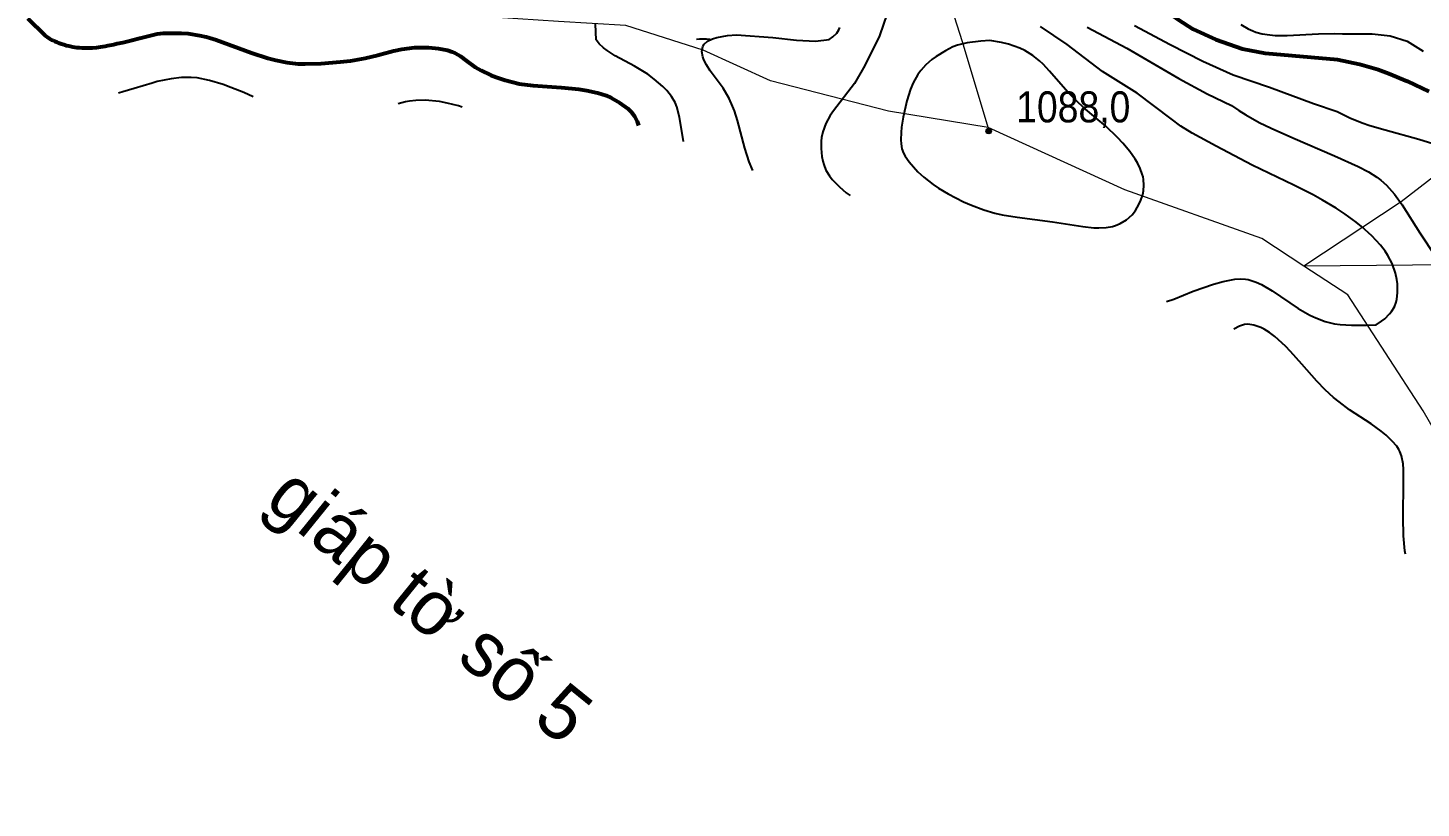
# Model space of a CAD drawing. Header units: metres. Extents: x 545098 to 555652, y 1854398 to 1862642.
# Drawn here: x 548011 to 548775, y 1857521 to 1857948 of the extents above; entities that cross this region are included whole.
import ezdxf
from ezdxf.enums import TextEntityAlignment as Align

# ---------------------------------------------------------------- set-up
doc = ezdxf.new("R2010")
doc.units = ezdxf.units.M
doc.header["$LTSCALE"] = 6.8
for name, color, linetype, lineweight in [('1', 7, 'Continuous', 25), ('2', 7, 'Continuous', 53), ('5', 7, 'Continuous', 13), ('52', 7, 'Continuous', 13), ('53', 7, 'Continuous', 13)]:
    doc.layers.add(name, color=color, linetype=linetype, lineweight=lineweight)
doc.layers.add('57', color=7, linetype='Continuous')

msp = doc.modelspace()

# ---------------------------------------------------------------- hatches: boundary and pattern name
at = {"layer": '5'}
msp.add_hatch(color=256, dxfattribs=at).paths.add_polyline_path([(548539.6, 1857891.46, 1), (548536.6, 1857891.46, 1)])

# ---------------------------------------------------------------- linework, layer by layer
at = {"layer": '1'}
for points in [[(548326.95, 1857937.05), (548324.59, 1857939.25), (548323.03, 1857941.37), (548322.52, 1857949.94)], [(548482.55, 1857955.92), (548478.29, 1857943.59), (548470.23, 1857927.46), (548464.54, 1857917.5), (548453.07, 1857902.54), (548451.15, 1857899.94), (548448.76, 1857895.69), (548447.17, 1857891.12), (548446.55, 1857887.99), (548446.31, 1857885.91), (548446.2, 1857881.85)], [(548618.09, 1857949.27), (548637.52, 1857938.83), (548655.53, 1857929.82), (548672.12, 1857922.23), (548692.03, 1857915.59), (548716.2, 1857906.58), (548729.05, 1857902.26), (548736.09, 1857898.69), (548742.81, 1857895.95), (548747.12, 1857894.51), (548755.52, 1857892.13), (548773.96, 1857887.06), (548781.66, 1857884.73)], [(548676.3, 1857949.84), (548680.43, 1857947.47), (548682.95, 1857946.33), (548684.6, 1857945.73), (548687.98, 1857944.82), (548692.15, 1857944.13), (548695.16, 1857943.86), (548701.67, 1857943.74), (548718.83, 1857944.79), (548727.69, 1857944.93), (548732.07, 1857944.78), (548748.29, 1857944.65), (548758.18, 1857943.55), (548767.53, 1857940.79), (548776.33, 1857935.29)], [(548377.88, 1857941.79), (548379.5, 1857941.93), (548383.34, 1857941.92), (548385.35, 1857941.77)], [(548408.75, 1857869.91), (548406.8, 1857874.54), (548404.44, 1857882.03), (548400.34, 1857897.2), (548398.7, 1857902.49), (548397.71, 1857905.14), (548395.8, 1857909.27), (548392.49, 1857914.88), (548390.4, 1857917.89), (548385.48, 1857924.51), (548383.37, 1857927.67), (548381.94, 1857930.45), (548381.36, 1857932.11), (548380.95, 1857935.11), (548381.16, 1857936.97), (548381.45, 1857937.84), (548382.15, 1857939.08), (548383.96, 1857940.71), (548386.79, 1857942.01), (548389.17, 1857942.72), (548394.86, 1857943.77), (548399.91, 1857944.21), (548419.75, 1857942.64), (548432.79, 1857941.22), (548443.22, 1857940.74), (548450.61, 1857941.56), (548452.69, 1857943), (548454.86, 1857945.17), (548455.89, 1857946.85), (548456.47, 1857948.17)], [(548635.61, 1857798.07), (548639.54, 1857799.43), (548650.19, 1857803.67), (548661.36, 1857807.53), (548666.71, 1857809.02), (548673.12, 1857810.27), (548676.09, 1857810.47), (548678.97, 1857810.32), (548680.4, 1857810.08), (548684.69, 1857808.77), (548687.59, 1857807.43), (548693.55, 1857803.9), (548707.84, 1857794.24), (548714.17, 1857790.63), (548717.4, 1857789.12), (548722.47, 1857787.22), (548727.6, 1857785.93), (548730.79, 1857785.47), (548736.92, 1857785.1), (548745.28, 1857785.17), (548750.5, 1857785.39), (548753.51, 1857787.35), (548755.2, 1857788.66), (548757.89, 1857791.27), (548758.93, 1857792.58), (548760.49, 1857795.17), (548761.47, 1857797.75), (548761.86, 1857799.45), (548762.23, 1857802.81), (548762.15, 1857807.71), (548761.87, 1857810.11), (548761.12, 1857813.64), (548759.28, 1857818.82), (548756.9, 1857823.35), (548755.43, 1857825.6), (548752.87, 1857828.97), (548748.16, 1857834.08), (548742.41, 1857839.25), (548739.57, 1857841.54), (548733.48, 1857846.01), (548728.64, 1857849.21), (548721.1, 1857853.68), (548715.94, 1857856.47), (548705.46, 1857861.74), (548682.61, 1857872.77), (548662.72, 1857883.12), (548649.57, 1857890.35), (548643.5, 1857894.13), (548638.05, 1857898.08), (548619.51, 1857912.28), (548600.55, 1857924.14), (548581.12, 1857938.84), (548566.43, 1857948.8)], [(548592.02, 1857948.32), (548613.83, 1857936.93), (548642.26, 1857920.33), (548657.9, 1857911.8), (548671.12, 1857905.41), (548675.21, 1857902.72), (548679.11, 1857900.3), (548686.35, 1857896.24), (548692.97, 1857892.97), (548704.82, 1857887.84), (548727.68, 1857877.96), (548740.58, 1857872.14), (548746.27, 1857869.1), (548750.88, 1857866.12), (548753.05, 1857864.48), (548756.16, 1857861.76), (548760.54, 1857856.96), (548764.76, 1857851.09), (548774.43, 1857835.75), (548783.12, 1857822.66)], [(548370.9, 1857885.76), (548368.54, 1857899.03), (548367.14, 1857904.67), (548366.22, 1857907.08), (548364.33, 1857910.45), (548361.65, 1857913.75), (548359.52, 1857915.89), (548354.82, 1857919.91), (548351.21, 1857922.58), (548343.98, 1857927.08), (548333.29, 1857932.76), (548328.89, 1857935.58), (548326.95, 1857937.05)], [(548135, 1857910.17), (548129.85, 1857912.52), (548122.73, 1857915.4), (548118.51, 1857916.91), (548111, 1857919.16), (548104.23, 1857920.54), (548100.87, 1857920.86), (548095.59, 1857920.82), (548089.98, 1857920.17), (548082.23, 1857918.59), (548079.48, 1857917.78), (548069.67, 1857914.83), (548063.43, 1857912.92), (548061.12, 1857912.2)], [(548249.55, 1857904.6), (548247.51, 1857905.26), (548241.19, 1857906.84), (548237.02, 1857907.59), (548229.22, 1857908.35), (548224.05, 1857908.26), (548220.7, 1857907.86), (548218.4, 1857907.42), (548214.35, 1857906.39)], [(548446.2, 1857881.85), (548446.6, 1857877.56), (548447.16, 1857874.9), (548447.66, 1857873.23), (548448.93, 1857870.12), (548450.79, 1857866.98), (548452.34, 1857865.01), (548456.29, 1857861), (548460.07, 1857857.7), (548462.09, 1857856.11)], [(548766.5, 1857659.58), (548766.18, 1857661.5), (548765.47, 1857669.76), (548765.27, 1857679.82), (548765.49, 1857699.47), (548765.41, 1857706.01), (548765.22, 1857709.11), (548764.42, 1857713.51), (548763.55, 1857715.91), (548762.95, 1857717.07), (548761.81, 1857718.82), (548759.36, 1857721.63), (548755.94, 1857724.79), (548753.29, 1857726.98), (548747.71, 1857731.11), (548735.88, 1857738.78), (548730.16, 1857743.04), (548727.16, 1857745.55), (548722.58, 1857749.75), (548718.03, 1857754.44), (548709.8, 1857763.7), (548703.57, 1857770.74), (548700.79, 1857773.66), (548695.05, 1857778.94), (548692.1, 1857781.14), (548689.15, 1857782.92), (548687.22, 1857783.86), (548683.54, 1857785.15), (548681.26, 1857785.56), (548680.14, 1857785.6), (548678.41, 1857785.43), (548675.62, 1857784.54), (548672.5, 1857782.92)]]:
    msp.add_lwpolyline(points, dxfattribs=at)
msp.add_lwpolyline([(548538.75, 1857941.15), (548533.88, 1857940.8), (548526.3, 1857939.8), (548521, 1857938.51), (548518.39, 1857937.53), (548514.39, 1857935.45), (548509.25, 1857932.28), (548506.9, 1857930.6), (548503.71, 1857927.84), (548500.94, 1857924.7), (548499.34, 1857922.45), (548496.72, 1857917.82), (548495.25, 1857914.42), (548493.19, 1857907.94), (548491.16, 1857899.05), (548490.35, 1857893.52), (548490.11, 1857890.64), (548490.01, 1857886.58), (548490.11, 1857884.56), (548490.55, 1857881.73), (548491.42, 1857879.27), (548492.24, 1857877.74), (548494.47, 1857874.61), (548499.32, 1857869.12), (548502.49, 1857866.14), (548507.63, 1857862.14), (548510.67, 1857860.11), (548515.95, 1857856.99), (548524.3, 1857852.77), (548528.76, 1857850.81), (548535.36, 1857848.29), (548541.56, 1857846.45), (548545.55, 1857845.55), (548553.64, 1857844.21), (548573.08, 1857841.78), (548589.73, 1857839.2), (548595.68, 1857838.52), (548598.43, 1857838.41), (548602.42, 1857838.62), (548605.92, 1857839.27), (548607.64, 1857839.77), (548610.15, 1857840.77), (548613.66, 1857842.85), (548616.74, 1857845.66), (548618.52, 1857847.89), (548619.57, 1857849.52), (548621.31, 1857853.02), (548622.52, 1857856.8), (548622.9, 1857858.76), (548623.14, 1857861.77), (548622.97, 1857864.84), (548622.71, 1857866.38), (548622.33, 1857867.92), (548621.22, 1857871.01), (548619.7, 1857874.1), (548618.46, 1857876.16), (548615.54, 1857880.28), (548611.63, 1857884.92), (548608.71, 1857888), (548602.27, 1857894.06), (548597.06, 1857898.52), (548589.98, 1857904.54), (548586.53, 1857907.69), (548581.56, 1857912.69), (548571.38, 1857924.2), (548567.92, 1857928.07), (548565.92, 1857930.02), (548562.35, 1857932.88), (548557.88, 1857935.56), (548555.22, 1857936.8), (548548.89, 1857939.01), (548545.16, 1857939.96)], close=True, dxfattribs=at)
at = {"layer": '2'}
for points in [[(548629.85, 1857961.64), (548638.13, 1857955.39), (548642.01, 1857952.66), (548650.19, 1857947.32), (548662.64, 1857941.68), (548677.33, 1857936.46), (548689.66, 1857934.09), (548729.29, 1857930.72), (548741.46, 1857928.04), (548751.58, 1857925.11), (548757.44, 1857923.03), (548767.44, 1857918.83), (548771.74, 1857916.8), (548779.39, 1857913.16)], [(548011.43, 1857953.11), (548020.92, 1857943.77), (548021.97, 1857943), (548023.33, 1857942.13), (548024.46, 1857941.5), (548025.03, 1857941.21), (548026.21, 1857940.65), (548027.43, 1857940.14), (548028.25, 1857939.82), (548029.95, 1857939.22), (548031.69, 1857938.68), (548032.59, 1857938.43), (548033.96, 1857938.09), (548035.38, 1857937.78), (548036.1, 1857937.64), (548038.35, 1857937.3), (548039.51, 1857937.18)], [(548039.51, 1857937.18), (548041.12, 1857937.06), (548041.95, 1857937.02), (548043.21, 1857936.99), (548045.19, 1857937.01), (548046.82, 1857937.09), (548049.04, 1857937.29), (548051.29, 1857937.59), (548053.88, 1857938.02), (548055.32, 1857938.29), (548058.58, 1857938.96), (548060.41, 1857939.36), (548063.43, 1857940.06), (548068.69, 1857941.33), (548072.72, 1857942.35), (548082.23, 1857944.81)], [(548082.23, 1857944.81), (548085.68, 1857945.19), (548095.69, 1857945.16), (548099.24, 1857944.89), (548105.77, 1857943.9), (548109.2, 1857943.12), (548114.71, 1857941.51), (548134.04, 1857934.34), (548143, 1857931.47), (548147.37, 1857930.32), (548153.63, 1857929.05), (548159.53, 1857928.36), (548163.5, 1857928.21), (548172.27, 1857928.46), (548182.79, 1857929.31), (548188.31, 1857929.99), (548196.26, 1857931.36), (548203.31, 1857933.12), (548211.98, 1857935.49), (548216.39, 1857936.4), (548223.38, 1857937.16), (548228.06, 1857937.28), (548231.05, 1857937.21), (548236.5, 1857936.75), (548241.4, 1857935.78), (548244.08, 1857934.87), (548245.67, 1857934.15), (548248.57, 1857932.44), (548251.72, 1857930.09), (548256.69, 1857926.51), (548259.9, 1857924.61), (548265.2, 1857922.11), (548268.21, 1857920.92), (548273.04, 1857919.31), (548280.69, 1857917.43), (548288.42, 1857916.37), (548303.68, 1857915.41), (548313.39, 1857914.44), (548317.86, 1857913.75), (548323.76, 1857912.46), (548328.51, 1857910.88), (548331.16, 1857909.67), (548335.84, 1857906.98), (548340.23, 1857903.85), (548342.22, 1857901.91), (548343.98, 1857899.58), (548344.74, 1857898.23), (548345.41, 1857896.75), (548346.15, 1857894.58)]]:
    msp.add_lwpolyline(points, dxfattribs=at)
at = {"layer": '5'}
msp.add_circle((548538.1, 1857891.46), 1.5, dxfattribs=at)
at = {"layer": '52'}
for points in [[(549523.56, 1858242.72), (549507.52, 1858242.41), (549455.45, 1858240.05), (549331.17, 1858240.05), (549285.02, 1858234.13), (549234.12, 1858218.73), (549204.54, 1858203.33), (549169.03, 1858184.38), (549141.81, 1858177.27), (549119.32, 1858165.43), (549086.19, 1858147.66), (548991.51, 1858087.26), (548959.55, 1858056.46), (548903.93, 1857996.05), (548873.16, 1857959.34), (548836.47, 1857908.4), (548764.27, 1857852.73), (548710.91, 1857817.51)], [(548537.87, 1857893.36), (548483.18, 1857902.3), (548418.45, 1857919.05), (548381.63, 1857935.81), (548339.22, 1857949.21), (548302.39, 1857951.44), (548268.91, 1857953.68), (548203.07, 1857957.03), (548131.64, 1857960.38), (548070.26, 1857961.5), (548057.51, 1857962.88)], [(548710.91, 1857817.51), (548687.89, 1857832.63), (548612.74, 1857859.18), (548537.87, 1857893.36)], [(549377.46, 1856882.75), (549373.09, 1856897.64), (549337.72, 1856919.76), (549275.83, 1856941.89), (549218.37, 1856977.29), (549203.63, 1857002.36), (549191.84, 1857056.93), (549190.37, 1857139.51), (549178.58, 1857207.35), (549155, 1857289.93), (549119.63, 1857372.52), (549075.43, 1857440.36), (549045.96, 1857463.95), (548989.96, 1857503.77), (548935.44, 1857549.48), (548892.71, 1857590.78), (548847.03, 1857637.97), (548798.4, 1857699.91), (548776.3, 1857738.25), (548735.04, 1857801.66), (548710.91, 1857817.51)]]:
    msp.add_lwpolyline(points, dxfattribs=at)
at = {"layer": '53'}
for points in [[(548537.87, 1857893.36), (548523.67, 1857940.38), (548500.64, 1858013.09), (548475.83, 1858101.75), (548475.83, 1858160.27), (548490, 1858263.12), (548490, 1858323.42), (548500.64, 1858351.79), (548532.53, 1858392.58), (548571.51, 1858435.14), (548617.58, 1858506.07), (548647.7, 1858584.09), (548670.74, 1858647.93), (548711.49, 1858743.69), (548725.67, 1858809.3), (548754.02, 1858871.37), (548764.11, 1858879.39)], [(549373.49, 1857866.61), (549294.38, 1857864.04), (549137.51, 1857846.6), (549030.24, 1857838.55), (548920.3, 1857826.47), (548810.35, 1857818.42), (548710.91, 1857817.51)]]:
    msp.add_lwpolyline(points, dxfattribs=at)

# ---------------------------------------------------------------- texts
at = {"layer": '5', "width": 0.9}
msp.add_text('1088,0', height=17, dxfattribs=at).set_placement((548584.48, 1857896.22), align=Align.CENTER)
at = {"layer": '57'}
msp.add_text('giáp tờ số 5', height=30, rotation=320.991, dxfattribs=at).set_placement((548222.58, 1857620.51), align=Align.CENTER)

doc.saveas('drawing.dxf')
